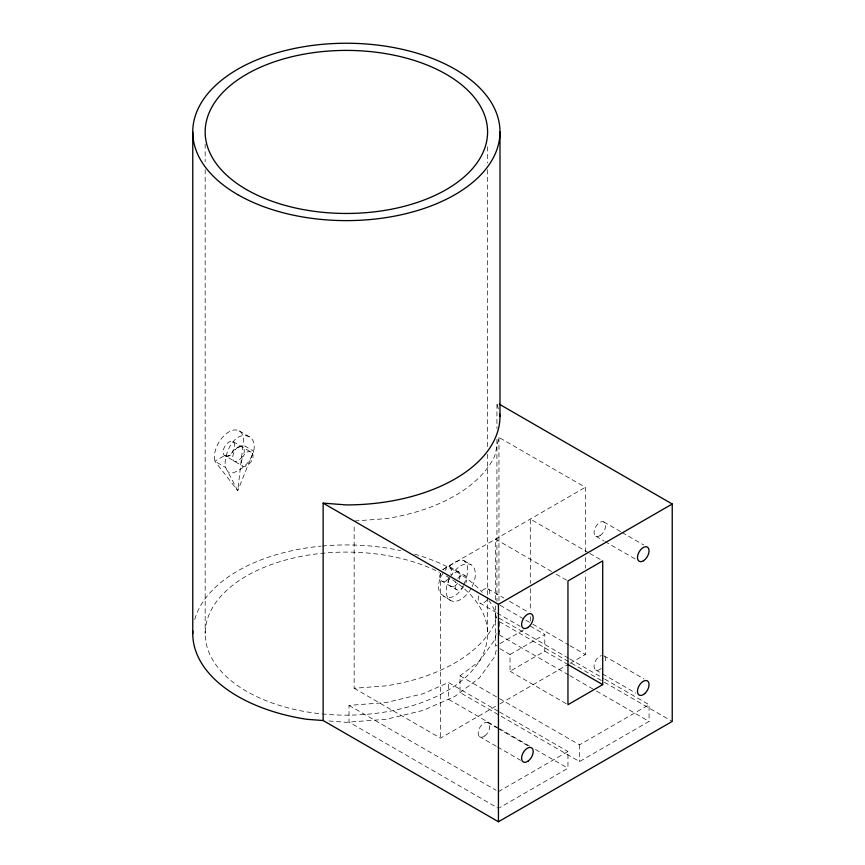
<?xml version="1.0" encoding="UTF-8"?>
<svg xmlns="http://www.w3.org/2000/svg" width="865" height="865" viewBox="0 0 865 865"><rect width="100%" height="100%" fill="white"/><g stroke="black" fill="none" stroke-linecap="round" stroke-linejoin="round"><path stroke-width="0.65" stroke-dasharray="4.33 3.24" d="M585.335 552.032L585.335 487.298L498.964 437.43L494.748 455.898A153.613 88.684 0 0 1 386.136 518.611L354.142 521.044M496.153 616.972L494.748 623.124A153.613 88.684 0 0 1 386.136 685.837L354.142 688.27L354.142 523.736M496.186 633.548L494.748 639.851L479.405 661.238L460.029 675.824L460.029 692.541L498.316 714.652M496.186 650.275L494.748 656.578L479.405 677.965L455.001 696.336L423.18 710.424L386.136 719.28L346.378 722.307L327.013 720.837M568.51 674.916L499.635 635.148L499.429 631.18M463.932 584.426L465.943 579.442A20.436 10.164 -66.1 0 0 465.943 562.628L463.932 560.661L461.315 559.958C454.936 561.244 449.162 565.461 445.053 570.457M239.194 430.911L249.412 436.803L252.029 439.128A20.436 13.235 -53 0 1 253.672 451.152L237.756 490.725L214.844 461.207L224.554 455.596C228.187 458.212 232.523 454.222 233.247 450.579L242.968 444.967L253.672 451.152C250.893 461.694 242.049 470.69 231.442 473.166L228.825 472.463L227.56 471.22M443.345 572.543L440.728 577.182A20.436 13.245 -53 0 0 440.728 593.995L450.492 600.44M463.283 585.594C460.083 593.185 451.908 600.656 443.345 596.32M224.803 455.833C229.052 457.271 232.469 452.622 233.918 449.184A8.196 4.725 -60 0 0 228.901 442.047A8.196 4.725 -60 0 0 223.884 454.979L242.968 466.322M442.804 569.581L585.335 487.298M523.357 630.109L495.548 646.166L495.548 606.03M510.026 654.524L544.788 634.456L544.788 651.183L510.026 671.24L510.026 654.524L497.775 647.452M354.142 688.27L440.512 738.137L498.91 704.424M500.078 703.742L568.986 663.963M570.154 663.293L585.335 654.524L585.335 573.603M498.445 791.648L567.959 751.512L567.959 768.239L499.602 807.705M499.483 698.596L579.539 744.83L649.064 704.694L649.064 721.41L579.539 761.546L499.483 715.323M498.337 711.322L448.438 682.507L423.18 693.698L386.136 702.564L349.017 705.386L349.017 722.102L498.445 808.375M249.412 436.803C238.016 431.473 229.722 444.329 226.814 453.682A20.436 10.153 -66.1 0 0 225.549 467.392L237.756 490.725L242.968 444.967A20.587 11.883 -60 0 0 228.901 431.927A20.587 11.883 -60 0 0 214.844 461.207L225.549 467.392M603.738 521.909L620.886 531.813M622.032 532.472L643.755 545.015M595.899 536.289L603.9 540.917M605.046 541.577L635.916 559.396M588.697 552.778L530.299 519.065L530.299 583.28M589.865 553.459L602.71 560.877M551.611 571.505L495.548 539.133L495.548 600.678M556.282 574.198L567.959 580.945M463.932 560.661L471.079 564.791M232.999 441.647L251.164 452.125A8.153 5.277 -53 0 1 251.164 461.586A8.304 5.374 -53 0 1 246.525 465.597A8.304 4.13 -66.1 0 1 241.843 464.927A8.304 4.13 -66.1 0 1 242.968 456.688M442.956 569.873A8.304 5.374 -53 0 1 446.232 567.527A8.304 4.13 -66.1 0 1 449.789 566.802L464.883 575.517A8.196 4.725 -60 0 1 465.803 583.064M487.806 588.773L503.808 598.007M509.528 601.316L527.823 611.869M603.921 655.789L643.938 678.895M500.132 605.327L524.644 619.481M525.812 620.151L531.651 623.524M532.808 624.195L568.997 645.085M570.165 645.766L585.335 654.524M530.299 626.098L544.788 634.456M228.901 455.423L229.539 455.79M478.778 595.996A8.196 4.725 -60 0 0 480.118 603.219L496.121 612.452M497.267 613.112L520.135 626.314M440.555 573.376A8.153 5.277 -53 0 0 441.593 580.999L456.688 589.714A8.196 4.725 -60 0 0 463.683 586.74M595.715 669.975L601.435 673.284M602.581 673.943L635.732 693.081M568.51 658.189L499.635 618.421L499.635 635.148M569.678 658.86L603.532 678.409M604.7 679.079L649.064 704.694M499.267 621.557L603.273 681.609M604.451 682.28L672.235 721.41M544.788 651.183L566.802 663.888M569.678 675.587L595.358 690.411M596.526 691.081L649.064 721.41M510.026 671.24L566.802 704.024M460.029 675.824L498.316 697.925M499.494 711.992L567.959 751.512M498.337 728.038L448.438 699.234L448.438 682.507M499.494 728.708L529.661 746.127M535.467 749.479L567.959 768.239M487.482 722.426L496.629 727.714M497.699 728.33L528.645 746.192M479.361 736.504L496.521 746.409M497.58 747.025L520.525 760.27M349.017 705.386L496.11 790.296M498.316 408.907L496.932 402.809L496.932 428.467M496.38 617.815L494.748 610.668A153.613 88.684 0 0 0 489.06 600.764M585.335 557.428L585.335 568.208M579.539 744.83L579.539 761.546M530.299 588.633L530.299 611.382M530.299 616.734L530.299 622.076M498.964 437.43L498.964 601.964M496.932 439.269L496.932 601.305M487.59 146.769L487.59 162.955M487.59 169.691L487.59 447.508M487.59 454.255L487.59 595.855M487.59 597.207L487.59 633.623M440.512 573.603L440.512 738.137M205.167 144.077L205.167 161.604M205.167 169.691L205.167 633.623M194.733 619.481A153.613 88.684 0 0 1 321.002 546.15M322.331 546.031A153.613 88.684 0 0 1 400.625 550.648M414.67 554.184A153.613 88.684 0 0 1 482.302 592.309M446.232 575.971A141.211 81.526 0 0 1 385.877 711.895A141.211 81.526 0 0 1 208.519 615.956A141.211 81.526 0 0 1 439.517 572.338M457.888 578.49A8.196 4.725 -60 0 1 464.883 575.517M456.688 589.714A8.196 4.725 -60 0 1 455.769 582.167M459.358 579.334A8.153 4.055 -66.1 0 0 458.558 571.862A8.304 4.13 -66.1 0 0 455.001 572.587A8.304 5.374 -53 0 0 451.714 574.933M457.531 583.14A8.153 4.055 -66.1 0 1 455.055 585.875M449.313 578.436A8.153 5.277 -53 0 0 450.362 586.059A8.304 5.374 -53 0 0 455.001 585.962M450.492 576.674A20.587 11.883 -60 0 1 470.744 564.607A20.587 11.883 -60 0 1 471.728 587.389M471.079 588.557A20.587 11.883 -60 0 1 451.195 600.797A20.587 11.883 -60 0 1 449.238 579.053M237.756 447.162A8.304 5.374 -53 0 1 242.395 447.064A8.153 5.277 -53 0 1 242.395 456.525A8.304 5.374 -53 0 1 237.756 460.537A8.304 4.13 -66.1 0 1 234.199 461.261A8.153 4.055 -66.1 0 1 233.107 454.817A8.153 4.055 -66.1 0 1 237.702 447.248M446.232 580.902A8.304 5.374 -53 0 1 441.593 580.999M449.789 566.802A8.153 4.055 -66.1 0 1 450.589 574.274M448.762 578.08A8.153 4.055 -66.1 0 1 446.297 580.815M251.164 452.125A8.304 5.374 -53 0 0 246.525 452.222A8.304 4.13 -66.1 0 0 242.968 456.861M482.129 590.709A8.196 4.725 -60 0 1 488.336 589.087A8.196 4.725 -60 0 1 489.136 595.996M487.146 599.737A8.196 4.725 -60 0 1 480.118 603.219M604.84 656.643A8.196 4.725 -60 0 1 604.83 663.336M601.316 668.483A8.196 4.725 -60 0 1 594.028 666.223A8.196 4.725 -60 0 1 601.326 655.562M600.061 535.64A8.196 4.725 -60 0 0 604.711 522.687A8.196 4.725 -60 0 0 594.688 528.969A8.196 4.725 -60 0 0 600.061 535.64M484.714 735.964A8.196 4.725 -60 0 0 488.552 723.054A8.196 4.725 -60 0 0 478.605 730.309A8.196 4.725 -60 0 0 484.714 735.964"/><path stroke-width="1.3" d="M323.142 720.534L323.142 503.138L498.445 604.354L672.235 504.014L672.235 721.41L498.445 821.75L323.142 720.534L306.621 719.28A153.613 88.684 0 0 1 192.83 631.061M602.71 684.626L567.959 704.694L567.959 580.945L602.71 560.877L602.71 684.626L567.959 664.558M323.142 503.138L346.378 504.911A153.613 88.684 0 0 0 499.992 416.227L499.992 131.934M499.267 404.16L672.235 504.014M499.429 413.784L499.992 416.227M498.445 604.354L498.445 821.75M192.765 131.934L192.765 633.623M237.756 194.647A153.613 88.684 0 0 0 494.748 154.889A153.613 88.684 0 0 0 306.621 46.267A153.613 88.684 0 0 0 237.756 194.647M246.525 189.586A141.211 81.526 0 0 0 482.778 153.04A141.211 81.526 0 0 0 309.832 53.187A141.211 81.526 0 0 0 246.525 189.586M527.758 627.558A8.196 4.725 -60 0 0 532.245 614.604A8.196 4.725 -60 0 0 522.222 621.07A8.196 4.725 -60 0 0 527.758 627.558M643.517 560.725A8.196 4.725 -60 0 0 648.155 547.772A8.196 4.725 -60 0 0 638.132 554.054A8.196 4.725 -60 0 0 643.517 560.725M528.169 761.049A8.196 4.725 -60 0 0 531.997 748.128A8.196 4.725 -60 0 0 522.049 755.394A8.196 4.725 -60 0 0 528.169 761.049M644.76 693.568A8.196 4.725 -60 0 0 647.366 680.874A8.196 4.725 -60 0 0 637.667 689.459A8.196 4.725 -60 0 0 644.76 693.568"/></g></svg>
